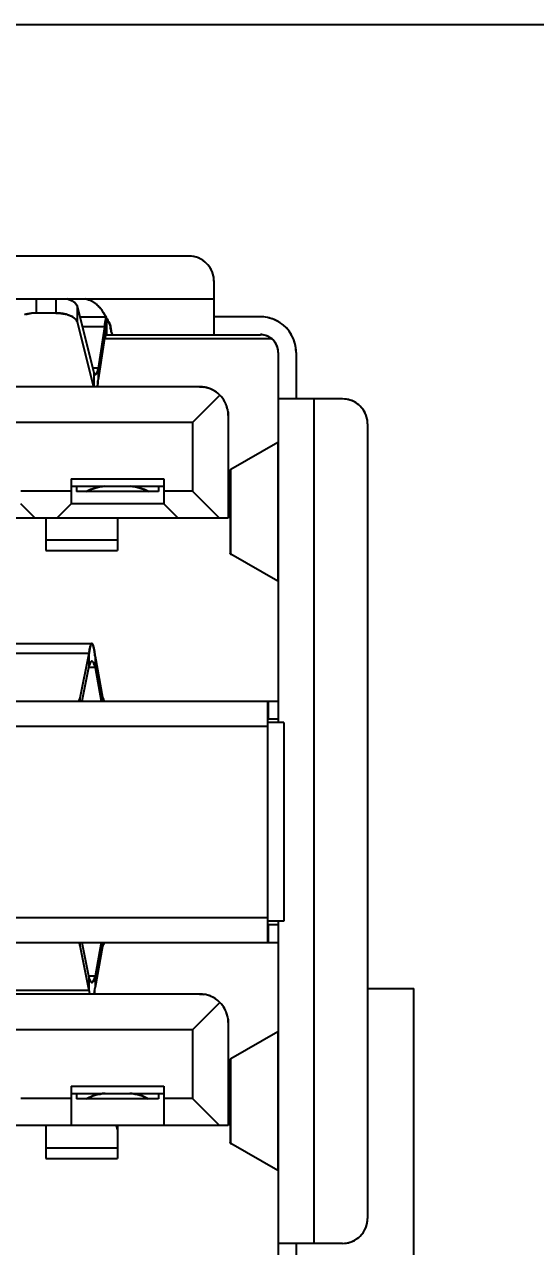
# Model space of a CAD drawing. Header units: millimetres. Extents: x 15 to 418, y 12 to 300.
# Drawn here: x 176.96 to 184.11, y 58.54 to 75.65 of the extents above; entities that cross this region are included whole.
import ezdxf

# ---------------------------------------------------------------- set-up
doc = ezdxf.new("R2010")
doc.units = ezdxf.units.MM
doc.header["$LTSCALE"] = 23.1
doc.layers.get('0').update_dxf_attribs({"linetype": 'CONTINUOUS'})
doc.styles.get("Standard").update_dxf_attribs({"font": 'txt', "width": 0.8})
doc.dimstyles.new('DIMSTYLE_3', dxfattribs={"dimtxt": 4, "dimasz": 4, "dimexe": 0.5, "dimexo": 0.0625, "dimgap": 1, "dimtad": 0, "dimtih": 1, "dimtoh": 1, "dimdec": 1, "dimdsep": 46, "dimtxsty": 'Standard', "dimblk": '_FILLED', "dimblk1": '_FILLED', "dimblk2": '_FILLED', "dimcen": 0.09, "dimadec": 0, "dimazin": 0, "dimtp": 0.01, "dimtm": 0.01, "dimtfac": 1, "dimtdec": 1, "dimtofl": 0, "dimtmove": 0, "dimatfit": 3, "dimldrblk": '_FILLED', "dimfxl": 0, "dimtolj": 1, "dimarcsym": 0})

# ---------------------------------------------------------------- blocks, each defined once
blk = doc.blocks.new('_FILLED')
at = {"color": 0, "linetype": 'ByBlock'}
blk.add_solid([(0, 0), (-1, 0.25), (-1, -0.25)], dxfattribs=at)
blk = doc.blocks.new('*D7')
at = {"color": 2, "linetype": 'Continuous', "transparency": 16777216}
for p, q in [((163.321, 75.647), (203.316, 75.647)), ((202.816, 75.647), (202.816, 62.851)), ((202.816, 50.055), (202.816, 62.851)), ((182.071, 50.055), (203.316, 50.055))]:
    blk.add_line(p, q, dxfattribs=at)
at = {"color": 2, "linetype": 'Continuous', "transparency": 16777216, "xscale": 4, "yscale": 4, "zscale": 4}
for p, rotation in [((202.816, 75.647), 90), ((202.816, 50.055), 270)]:
    blk.add_blockref('_FILLED', p, dxfattribs=dict(at, rotation=rotation))
blk = doc.blocks.new('*D8')
at = {"color": 2, "linetype": 'Continuous', "transparency": 16777216}
for p, q in [((191.188, 56.155), (191.188, 58.155)), ((191.188, 58.155), (191.188, 55.366)), ((183.321, 56.155), (191.688, 56.155)), ((191.188, 31.768), (191.188, 55.366)), ((183.321, 54.577), (191.688, 54.577)), ((191.188, 54.577), (191.188, 31.768))]:
    blk.add_line(p, q, dxfattribs=at)
at = {"color": 2, "linetype": 'Continuous', "transparency": 16777216, "xscale": 4, "yscale": 4, "zscale": 4}
for p, rotation in [((191.188, 56.155), 270), ((191.188, 54.577), 90)]:
    blk.add_blockref('_FILLED', p, dxfattribs=dict(at, rotation=rotation))

msp = doc.modelspace()

# ---------------------------------------------------------------- linework, layer by layer
at = {"color": 7, "linetype": 'Continuous'}
for p, q in [((179.262, 72.405), (175.762, 72.405)), ((179.612, 72.055), (179.612, 71.305)), ((175.412, 71.805), (179.612, 71.805)), ((177.125, 71.805), (177.125, 71.607)), ((177.399, 71.805), (177.399, 71.607)), ((177.697, 71.704), (177.697, 71.483)), ((177.697, 71.704), (177.933, 70.774)), ((177.399, 71.607), (177.125, 71.607)), ((177.735, 71.555), (178.1, 71.555)), ((178.111, 71.538), (178.111, 71.305)), ((180.262, 71.555), (179.612, 71.555)), ((177.697, 71.483), (177.927, 70.575)), ((178.083, 71.413), (177.771, 71.413)), ((178.083, 71.413), (177.993, 70.834)), ((178.083, 71.416), (178.083, 71.413)), ((178.083, 71.413), (178.083, 71.416)), ((178.083, 71.413), (178.083, 71.252)), ((178.083, 71.252), (177.993, 70.674)), ((180.425, 71.245), (178.083, 71.245)), ((178.111, 71.305), (180.262, 71.305)), ((180.512, 71.055), (180.512, 65.875)), ((180.762, 71.055), (180.762, 70.405)), ((177.993, 70.834), (177.917, 70.834)), ((177.993, 70.834), (177.993, 70.674)), ((177.933, 70.774), (177.933, 70.575)), ((177.965, 70.753), (177.963, 70.75)), ((179.412, 70.575), (169.112, 70.575)), ((179.695, 70.458), (179.312, 70.075)), ((181.412, 70.405), (180.512, 70.405)), ((181.012, 70.405), (181.012, 58.585)), ((179.812, 70.175), (179.812, 68.735)), ((179.312, 70.075), (169.212, 70.075)), ((179.312, 70.075), (179.312, 69.115)), ((181.762, 70.055), (181.762, 58.935)), ((180.505, 69.795), (179.848, 69.418)), ((180.505, 69.795), (180.505, 67.856)), ((177.612, 69.285), (178.912, 69.285)), ((177.612, 69.285), (177.612, 68.935)), ((178.912, 69.285), (178.912, 68.935)), ((179.839, 69.41), (179.848, 69.418)), ((179.848, 68.233), (179.848, 69.418)), ((177.612, 69.115), (176.912, 69.115)), ((177.612, 69.185), (178.912, 69.185)), ((177.687, 69.185), (177.687, 69.11)), ((178.837, 69.185), (178.837, 69.11)), ((179.312, 69.115), (178.912, 69.115)), ((179.692, 68.735), (179.312, 69.115)), ((178.837, 69.11), (177.687, 69.11)), ((177.112, 68.735), (176.912, 68.935)), ((177.612, 68.935), (177.412, 68.735)), ((178.912, 68.935), (177.612, 68.935)), ((179.112, 68.735), (178.912, 68.935)), ((179.812, 68.735), (168.712, 68.735)), ((177.262, 68.735), (177.262, 68.283)), ((178.262, 68.735), (178.262, 68.283)), ((178.262, 68.427), (177.262, 68.427)), ((179.848, 68.233), (179.839, 68.241)), ((180.505, 67.856), (179.848, 68.233)), ((177.931, 66.918), (177.936, 66.893)), ((177.936, 66.893), (177.931, 66.918)), ((177.863, 66.844), (176.661, 66.844)), ((177.863, 66.844), (177.737, 66.216)), ((177.863, 66.844), (177.863, 66.664)), ((177.949, 66.805), (177.949, 66.645)), ((177.949, 66.805), (178.055, 66.229)), ((177.863, 66.664), (177.765, 66.175)), ((177.949, 66.645), (177.863, 66.645)), ((177.949, 66.645), (178.035, 66.175)), ((177.737, 66.216), (177.737, 66.175)), ((178.055, 66.229), (178.055, 66.175)), ((168.012, 66.175), (180.512, 66.175)), ((180.362, 66.175), (180.362, 62.795)), ((180.375, 65.925), (180.375, 66.175)), ((180.512, 65.925), (180.362, 65.925)), ((180.591, 65.875), (180.362, 65.875)), ((180.591, 65.875), (180.591, 63.095)), ((168.162, 65.825), (180.362, 65.825)), ((168.162, 63.145), (180.362, 63.145)), ((180.591, 63.095), (180.362, 63.095)), ((180.512, 63.045), (180.362, 63.045)), ((180.375, 62.795), (180.375, 63.045)), ((180.512, 63.095), (180.512, 57.935)), ((168.012, 62.795), (180.512, 62.795)), ((177.737, 62.795), (177.737, 62.755)), ((177.765, 62.795), (177.863, 62.307)), ((178.035, 62.795), (177.949, 62.326)), ((178.055, 62.795), (178.055, 62.742)), ((177.737, 62.755), (177.863, 62.127)), ((178.055, 62.742), (177.949, 62.166)), ((177.949, 62.326), (177.863, 62.326)), ((177.863, 62.307), (177.863, 62.127)), ((177.949, 62.326), (177.949, 62.166)), ((177.863, 62.127), (176.661, 62.127)), ((181.762, 62.155), (182.41, 62.155)), ((182.41, 56.155), (182.41, 62.155)), ((179.412, 62.075), (169.112, 62.075)), ((179.695, 61.958), (179.312, 61.575)), ((179.812, 61.675), (179.812, 60.235)), ((179.312, 61.575), (169.212, 61.575)), ((179.312, 61.575), (179.312, 60.615)), ((180.505, 61.545), (179.848, 61.168)), ((180.505, 61.545), (180.505, 59.606)), ((179.839, 61.16), (179.848, 61.168)), ((179.848, 59.983), (179.848, 61.168)), ((177.612, 60.785), (178.912, 60.785)), ((177.612, 60.785), (177.612, 60.235)), ((178.912, 60.785), (178.912, 60.235)), ((177.612, 60.615), (176.912, 60.615)), ((177.612, 60.685), (178.912, 60.685)), ((177.687, 60.685), (177.687, 60.61)), ((178.837, 60.61), (177.687, 60.61)), ((178.837, 60.685), (178.837, 60.61)), ((179.312, 60.615), (178.912, 60.615)), ((179.692, 60.235), (179.312, 60.615)), ((179.812, 60.235), (168.712, 60.235)), ((177.262, 60.235), (177.262, 59.774)), ((178.262, 60.235), (178.262, 59.774)), ((178.262, 59.917), (177.262, 59.917)), ((179.848, 59.983), (179.839, 59.991)), ((180.505, 59.606), (179.848, 59.983)), ((181.412, 58.585), (180.512, 58.585)), ((180.762, 58.585), (180.762, 56.155))]:
    msp.add_line(p, q, dxfattribs=at)
at = {"color": 6, "linetype": 'Continuous'}
for p, q in [((179.839, 69.41), (179.839, 68.241)), ((177.262, 68.283), (178.262, 68.283)), ((176.621, 66.984), (177.904, 66.984)), ((179.839, 61.16), (179.839, 59.991)), ((177.262, 59.774), (178.262, 59.774))]:
    msp.add_line(p, q, dxfattribs=at)
at = {"color": 7, "linetype": 'Continuous'}
for centre, radius, start, end in [((179.262, 72.052), 0.353, 72.3357, 89.921), ((179.262, 72.055), 0.35, 359.9956, 90.0044), ((179.263, 72.057), 0.349, 64.8886, 72.2689), ((179.262, 72.055), 0.351, 58.4978, 64.8902), ((179.263, 72.056), 0.349, 54.0771, 58.4966), ((179.261, 72.055), 0.351, 35.9432, 54.0563), ((179.263, 72.056), 0.349, 30.2626, 35.92), ((179.262, 72.055), 0.351, 25.1088, 30.2634), ((179.263, 72.056), 0.349, 17.7366, 25.1109), ((179.26, 72.055), 0.353, 0.0656, 17.6772), ((177.515, 71.573), 0.234, 56.7558, 60.8869), ((177.707, 71.426), 0.4, 47.1458, 51.6892), ((177.708, 71.426), 0.4, 47.2138, 51.7671), ((177.094, 71.149), 0.455, 103.8645, 107.0842), ((177.124, 70.989), 0.618, 89.9293, 97.8885), ((177.4, 70.989), 0.618, 82.1071, 90.0717), ((177.432, 71.154), 0.45, 72.8925, 75.5672), ((180.262, 71.053), 0.503, 75.0972, 89.9607), ((180.262, 71.055), 0.5, 359.9975, 90.0025), ((180.262, 71.055), 0.5, 65.2985, 75.0518), ((180.262, 71.056), 0.5, 60.0124, 65.2977), ((180.261, 71.054), 0.502, 45.0294, 59.9792), ((180.264, 71.057), 0.498, 43.3657, 44.9939), ((180.261, 71.054), 0.502, 30.0008, 43.345), ((180.262, 71.054), 0.252, 72.1679, 89.9339), ((180.262, 71.055), 0.25, 359.993, 90.007), ((180.262, 71.055), 0.25, 60.0346, 72.0891), ((180.263, 71.056), 0.25, 54.0284, 60.0314), ((180.261, 71.054), 0.252, 36.0606, 53.9664), ((180.263, 71.056), 0.249, 31.0337, 36.0013), ((180.262, 71.055), 0.25, 17.9294, 31.0266), ((180.262, 71.055), 0.5, 14.9393, 24.1555), ((180.26, 71.055), 0.502, 0.0325, 14.8997), ((180.26, 71.055), 0.252, 0.0793, 17.837), ((177.074, 71.048), 0.944, 346.2507, 346.9202), ((177.1, 71.042), 0.917, 346.2229, 346.9115), ((178.098, 70.837), 0.177, 200.7468, 202.3064), ((178.094, 70.835), 0.172, 200.7636, 202.3682), ((174.819, 71.041), 3.195, 352.6804, 353.2433), ((175.178, 70.997), 2.833, 352.6458, 353.281), ((174.298, 71.103), 3.72, 353.2375, 353.3695), ((174.317, 71.1), 3.7, 353.2536, 353.3863), ((179.412, 70.175), 0.4, 359.9964, 90.0036), ((179.41, 70.166), 0.41, 79.6376, 81.1857), ((179.411, 70.169), 0.407, 72.207, 79.6444), ((179.414, 70.18), 0.396, 70.9331, 72.1719), ((179.414, 70.178), 0.397, 62.5219, 70.9274), ((179.413, 70.176), 0.4, 44.9908, 62.5709), ((179.414, 70.177), 0.398, 28.5258, 45.0446), ((179.409, 70.174), 0.404, 27.0578, 28.5603), ((179.413, 70.176), 0.399, 20.1436, 27.0709), ((179.417, 70.177), 0.395, 17.8292, 20.1205), ((181.412, 70.052), 0.353, 72.3357, 89.921), ((181.412, 70.055), 0.35, 359.9956, 90.0044), ((181.413, 70.057), 0.349, 64.8886, 72.2689), ((181.412, 70.055), 0.351, 58.5238, 64.8903), ((181.413, 70.056), 0.349, 54.0771, 58.5226), ((181.411, 70.055), 0.351, 35.9432, 54.0563), ((179.408, 70.175), 0.404, 11.0811, 17.8174), ((179.402, 70.173), 0.41, 8.8163, 11.106), ((181.413, 70.056), 0.349, 30.2804, 35.9201), ((181.412, 70.055), 0.351, 25.1088, 30.2812), ((181.413, 70.056), 0.349, 17.7366, 25.1109), ((181.41, 70.055), 0.353, 0.0656, 17.6772), ((179.879, 66.539), 2.038, 170.868, 171.4091), ((179.79, 66.553), 1.948, 170.8546, 171.4205), ((179.653, 66.575), 1.81, 170.723, 170.8621), ((179.468, 66.604), 1.623, 170.6853, 170.8397), ((178.391, 66.505), 0.551, 161.9302, 163.2032), ((178.387, 66.506), 0.547, 161.9211, 163.2028), ((178.271, 66.543), 0.425, 160.683, 161.9106), ((178.269, 66.544), 0.423, 160.6887, 161.9228), ((178.101, 66.203), 0.0319, 221.7839, 224.7395), ((178.101, 62.768), 0.0314, 135.0583, 138.1023), ((179.853, 62.427), 2.012, 188.5821, 189.1094), ((179.839, 62.425), 1.998, 188.5802, 189.1113), ((179.603, 62.388), 1.759, 189.1191, 189.2389), ((179.581, 62.384), 1.736, 189.122, 189.2433), ((179.452, 62.363), 1.606, 189.2383, 189.7355), ((179.438, 62.361), 1.592, 189.2326, 189.7341), ((175.424, 62.508), 2.549, 351.3006, 351.875), ((175.665, 62.473), 2.305, 351.263, 351.8978), ((174.878, 62.586), 3.1, 351.8731, 352.199), ((174.962, 62.574), 3.015, 351.8822, 352.2175), ((179.157, 62.312), 1.307, 189.7239, 190.4409), ((179.14, 62.309), 1.29, 189.7251, 190.4511), ((179.412, 61.675), 0.4, 359.9964, 90.0036), ((179.41, 61.666), 0.41, 79.6376, 81.1857), ((179.411, 61.669), 0.407, 72.207, 79.6444), ((179.414, 61.68), 0.396, 70.9331, 72.1719), ((179.414, 61.678), 0.397, 62.5219, 70.9274), ((179.413, 61.676), 0.4, 44.9908, 62.5709), ((179.414, 61.677), 0.398, 28.5258, 45.0446), ((179.409, 61.674), 0.404, 27.0578, 28.5603), ((179.413, 61.676), 0.399, 20.1436, 27.0709), ((179.417, 61.677), 0.395, 17.8292, 20.1205), ((179.408, 61.675), 0.404, 11.0811, 17.8174), ((179.402, 61.673), 0.41, 8.8163, 11.106), ((181.412, 58.935), 0.35, 269.9956, 0.0044), ((181.409, 58.936), 0.353, 342.3357, 359.921), ((181.411, 58.936), 0.351, 305.9432, 324.0563), ((181.413, 58.935), 0.349, 324.0771, 328.5219), ((181.412, 58.936), 0.351, 328.523, 334.8903), ((181.413, 58.935), 0.349, 334.8886, 342.2689), ((181.412, 58.938), 0.353, 270.0656, 287.6772), ((181.413, 58.935), 0.349, 287.7366, 295.1109), ((181.412, 58.936), 0.351, 295.1088, 300.2817), ((181.413, 58.935), 0.349, 300.281, 305.9201)]:
    msp.add_arc(centre, radius, start, end, dxfattribs=at)
for points, knots in [([(177.629, 71.778), (177.624, 71.78), (177.603, 71.791), (177.581, 71.799), (177.564, 71.805)], [0, 0, 0, 0, 0.233816, 1, 1, 1, 1]), ([(177.564, 71.805), (177.57, 71.803), (177.592, 71.795), (177.614, 71.786), (177.629, 71.778)], [0, 0, 0, 0, 0.265855, 1, 1, 1, 1]), ([(177.675, 71.743), (177.673, 71.745), (177.663, 71.755), (177.652, 71.763), (177.643, 71.769)], [0, 0, 0, 0, 0.234187, 1, 1, 1, 1]), ([(177.643, 71.769), (177.647, 71.767), (177.658, 71.759), (177.668, 71.75), (177.675, 71.743)], [0, 0, 0, 0, 0.266488, 1, 1, 1, 1]), ([(177.697, 71.704), (177.696, 71.707), (177.692, 71.721), (177.683, 71.734), (177.675, 71.743)], [0, 0, 0, 0, 0.232728, 1, 1, 1, 1]), ([(177.675, 71.743), (177.678, 71.74), (177.687, 71.728), (177.695, 71.714), (177.697, 71.704)], [0, 0, 0, 0, 0.271547, 1, 1, 1, 1]), ([(176.985, 71.591), (176.99, 71.592), (177.008, 71.596), (177.026, 71.599), (177.04, 71.601)], [0, 0, 0, 0, 0.244117, 1, 1, 1, 1]), ([(177.04, 71.601), (177.035, 71.6), (177.017, 71.598), (176.999, 71.594), (176.985, 71.591)], [0, 0, 0, 0, 0.25559, 1, 1, 1, 1]), ([(177.125, 71.607), (177.118, 71.607), (177.089, 71.606), (177.061, 71.604), (177.04, 71.601)], [0, 0, 0, 0, 0.252081, 1, 1, 1, 1]), ([(177.399, 71.607), (177.407, 71.607), (177.435, 71.606), (177.464, 71.604), (177.485, 71.601)], [0, 0, 0, 0, 0.2521, 1, 1, 1, 1]), ([(177.485, 71.601), (177.49, 71.6), (177.51, 71.597), (177.529, 71.593), (177.544, 71.59)], [0, 0, 0, 0, 0.256168, 1, 1, 1, 1]), ([(177.544, 71.59), (177.539, 71.591), (177.52, 71.596), (177.5, 71.599), (177.485, 71.601)], [0, 0, 0, 0, 0.243446, 1, 1, 1, 1]), ([(177.564, 71.584), (177.57, 71.582), (177.592, 71.575), (177.614, 71.565), (177.629, 71.557)], [0, 0, 0, 0, 0.265862, 1, 1, 1, 1]), ([(177.629, 71.557), (177.624, 71.559), (177.603, 71.57), (177.581, 71.579), (177.564, 71.584)], [0, 0, 0, 0, 0.233799, 1, 1, 1, 1]), ([(177.629, 71.557), (177.631, 71.556), (177.637, 71.553), (177.642, 71.549), (177.646, 71.546)], [0, 0, 0, 0, 0.256671, 1, 1, 1, 1]), ([(177.646, 71.546), (177.645, 71.547), (177.639, 71.551), (177.634, 71.554), (177.629, 71.557)], [0, 0, 0, 0, 0.243384, 1, 1, 1, 1]), ([(177.646, 71.546), (177.649, 71.544), (177.659, 71.537), (177.669, 71.529), (177.675, 71.522)], [0, 0, 0, 0, 0.265239, 1, 1, 1, 1]), ([(177.675, 71.522), (177.673, 71.524), (177.664, 71.533), (177.654, 71.541), (177.646, 71.546)], [0, 0, 0, 0, 0.235397, 1, 1, 1, 1]), ([(177.675, 71.522), (177.678, 71.519), (177.687, 71.507), (177.695, 71.493), (177.697, 71.483)], [0, 0, 0, 0, 0.271523, 1, 1, 1, 1]), ([(177.697, 71.483), (177.696, 71.486), (177.692, 71.501), (177.683, 71.513), (177.675, 71.522)], [0, 0, 0, 0, 0.232703, 1, 1, 1, 1]), ([(178.161, 71.439), (178.144, 71.476), (178.104, 71.557), (178.056, 71.633), (178.025, 71.67)], [0, 0, 0, 0, 0.462875, 1, 1, 1, 1]), ([(178.025, 71.67), (178.041, 71.651), (178.093, 71.578), (178.133, 71.497), (178.161, 71.439)], [0, 0, 0, 0, 0.275259, 1, 1, 1, 1]), ([(178.106, 71.55), (178.103, 71.545), (178.099, 71.53), (178.094, 71.501), (178.088, 71.462), (178.085, 71.433), (178.083, 71.416)], [0, 0, 0, 0, 0.132634, 0.347307, 0.639533, 1, 1, 1, 1]), ([(178.083, 71.416), (178.085, 71.432), (178.088, 71.462), (178.094, 71.501), (178.099, 71.529), (178.103, 71.545), (178.106, 71.55)], [0, 0, 0, 0, 0.359995, 0.651553, 0.866348, 1, 1, 1, 1]), ([(178.172, 71.366), (178.171, 71.371), (178.167, 71.395), (178.163, 71.42), (178.161, 71.439)], [0, 0, 0, 0, 0.21767, 1, 1, 1, 1]), ([(178.161, 71.439), (178.162, 71.432), (178.165, 71.407), (178.169, 71.383), (178.172, 71.366)], [0, 0, 0, 0, 0.281631, 1, 1, 1, 1]), ([(178.183, 71.321), (178.182, 71.324), (178.177, 71.338), (178.174, 71.354), (178.172, 71.366)], [0, 0, 0, 0, 0.193924, 1, 1, 1, 1]), ([(178.172, 71.366), (178.173, 71.361), (178.176, 71.346), (178.179, 71.331), (178.183, 71.321)], [0, 0, 0, 0, 0.305502, 1, 1, 1, 1]), ([(178.092, 71.281), (178.092, 71.279), (178.088, 71.269), (178.085, 71.259), (178.083, 71.252)], [0, 0, 0, 0, 0.222012, 1, 1, 1, 1]), ([(178.083, 71.252), (178.084, 71.255), (178.086, 71.264), (178.09, 71.274), (178.092, 71.281)], [0, 0, 0, 0, 0.276508, 1, 1, 1, 1]), ([(178.102, 71.299), (178.101, 71.298), (178.097, 71.292), (178.094, 71.286), (178.092, 71.281)], [0, 0, 0, 0, 0.204454, 1, 1, 1, 1]), ([(178.092, 71.281), (178.093, 71.283), (178.096, 71.289), (178.099, 71.295), (178.102, 71.299)], [0, 0, 0, 0, 0.296632, 1, 1, 1, 1]), ([(178.111, 71.305), (178.111, 71.305), (178.107, 71.305), (178.104, 71.302), (178.102, 71.299)], [0, 0, 0, 0, 0.205825, 1, 1, 1, 1]), ([(178.102, 71.299), (178.103, 71.3), (178.105, 71.303), (178.109, 71.305), (178.111, 71.305)], [0, 0, 0, 0, 0.312891, 1, 1, 1, 1]), ([(178.194, 71.305), (178.192, 71.305), (178.187, 71.311), (178.185, 71.317), (178.183, 71.321)], [0, 0, 0, 0, 0.34563, 1, 1, 1, 1]), ([(178.183, 71.321), (178.185, 71.317), (178.187, 71.311), (178.192, 71.305), (178.194, 71.305)], [0, 0, 0, 0, 0.655913, 1, 1, 1, 1]), ([(177.991, 70.824), (177.987, 70.809), (177.982, 70.789), (177.973, 70.765), (177.968, 70.756), (177.965, 70.753)], [0, 0, 0, 0, 0.60616, 0.830711, 1, 1, 1, 1]), ([(177.978, 70.78), (177.979, 70.783), (177.984, 70.798), (177.988, 70.812), (177.991, 70.824)], [0, 0, 0, 0, 0.219702, 1, 1, 1, 1]), ([(177.934, 70.77), (177.936, 70.765), (177.94, 70.757), (177.947, 70.747), (177.956, 70.744), (177.961, 70.748), (177.963, 70.75)], [0, 0, 0, 0, 0.374378, 0.630016, 0.803572, 1, 1, 1, 1]), ([(177.963, 70.75), (177.962, 70.749), (177.96, 70.747), (177.957, 70.745), (177.954, 70.745)], [0, 0, 0, 0, 0.297564, 1, 1, 1, 1]), ([(177.965, 70.753), (177.967, 70.754), (177.972, 70.763), (177.975, 70.772), (177.978, 70.78)], [0, 0, 0, 0, 0.197825, 1, 1, 1, 1]), ([(177.98, 70.575), (177.981, 70.58), (177.984, 70.599), (177.986, 70.619), (177.988, 70.634)], [0, 0, 0, 0, 0.227898, 1, 1, 1, 1]), ([(177.988, 70.634), (177.988, 70.629), (177.985, 70.609), (177.982, 70.59), (177.98, 70.575)], [0, 0, 0, 0, 0.271896, 1, 1, 1, 1]), ([(179.412, 70.575), (179.417, 70.575), (179.438, 70.575), (179.458, 70.573), (179.473, 70.571)], [0, 0, 0, 0, 0.252099, 1, 1, 1, 1]), ([(179.808, 70.236), (179.808, 70.231), (179.811, 70.211), (179.812, 70.191), (179.812, 70.175)], [0, 0, 0, 0, 0.24683, 1, 1, 1, 1]), ([(180.505, 69.795), (180.506, 69.796), (180.509, 69.798), (180.512, 69.802), (180.512, 69.806)], [0, 0, 0, 0, 0.317643, 1, 1, 1, 1]), ([(179.848, 69.418), (179.846, 69.417), (179.843, 69.416), (179.839, 69.413), (179.839, 69.409), (179.84, 69.407), (179.841, 69.406)], [0, 0, 0, 0, 0.363161, 0.608423, 0.786252, 1, 1, 1, 1]), ([(179.841, 69.406), (179.841, 69.406), (179.84, 69.407), (179.839, 69.409), (179.839, 69.41)], [0, 0, 0, 0, 0.298788, 1, 1, 1, 1]), ([(179.845, 69.403), (179.845, 69.404), (179.843, 69.404), (179.842, 69.405), (179.841, 69.406)], [0, 0, 0, 0, 0.28021, 1, 1, 1, 1]), ([(177.829, 69.11), (177.866, 69.131), (177.95, 69.164), (178.039, 69.181), (178.086, 69.185)], [0, 0, 0, 0, 0.464319, 1, 1, 1, 1]), ([(178.086, 69.185), (178.039, 69.18), (177.95, 69.164), (177.866, 69.131), (177.829, 69.11)], [0, 0, 0, 0, 0.53485, 1, 1, 1, 1]), ([(178.438, 69.185), (178.486, 69.181), (178.575, 69.164), (178.659, 69.131), (178.695, 69.11)], [0, 0, 0, 0, 0.535681, 1, 1, 1, 1]), ([(178.695, 69.11), (178.659, 69.131), (178.574, 69.164), (178.486, 69.18), (178.438, 69.185)], [0, 0, 0, 0, 0.465151, 1, 1, 1, 1]), ([(179.839, 68.241), (179.839, 68.241), (179.839, 68.243), (179.84, 68.244), (179.841, 68.245)], [0, 0, 0, 0, 0.217699, 1, 1, 1, 1]), ([(179.84, 68.243), (179.839, 68.242), (179.839, 68.24), (179.84, 68.237), (179.844, 68.235), (179.846, 68.233), (179.848, 68.233)], [0, 0, 0, 0, 0.174899, 0.367278, 0.634278, 1, 1, 1, 1]), ([(179.841, 68.245), (179.842, 68.246), (179.843, 68.247), (179.845, 68.247), (179.845, 68.248)], [0, 0, 0, 0, 0.719817, 1, 1, 1, 1]), ([(180.505, 67.856), (180.506, 67.855), (180.509, 67.853), (180.512, 67.848), (180.512, 67.845)], [0, 0, 0, 0, 0.317691, 1, 1, 1, 1]), ([(177.881, 66.937), (177.879, 66.932), (177.874, 66.909), (177.87, 66.886), (177.867, 66.867)], [0, 0, 0, 0, 0.212792, 1, 1, 1, 1]), ([(177.867, 66.867), (177.868, 66.874), (177.872, 66.897), (177.877, 66.921), (177.881, 66.937)], [0, 0, 0, 0, 0.286137, 1, 1, 1, 1]), ([(177.886, 66.956), (177.886, 66.955), (177.884, 66.949), (177.882, 66.942), (177.881, 66.937)], [0, 0, 0, 0, 0.227869, 1, 1, 1, 1]), ([(177.881, 66.937), (177.881, 66.939), (177.883, 66.945), (177.885, 66.952), (177.886, 66.956)], [0, 0, 0, 0, 0.272081, 1, 1, 1, 1]), ([(177.894, 66.976), (177.894, 66.975), (177.89, 66.969), (177.888, 66.962), (177.886, 66.956)], [0, 0, 0, 0, 0.201646, 1, 1, 1, 1]), ([(177.886, 66.956), (177.887, 66.958), (177.889, 66.965), (177.892, 66.972), (177.894, 66.976)], [0, 0, 0, 0, 0.299138, 1, 1, 1, 1]), ([(177.904, 66.984), (177.903, 66.984), (177.899, 66.983), (177.896, 66.979), (177.894, 66.976)], [0, 0, 0, 0, 0.191371, 1, 1, 1, 1]), ([(177.894, 66.976), (177.895, 66.978), (177.897, 66.981), (177.901, 66.984), (177.905, 66.984), (177.907, 66.983), (177.908, 66.982)], [0, 0, 0, 0, 0.332309, 0.577673, 0.777118, 1, 1, 1, 1]), ([(177.908, 66.982), (177.908, 66.982), (177.907, 66.983), (177.905, 66.984), (177.904, 66.984)], [0, 0, 0, 0, 0.282191, 1, 1, 1, 1]), ([(177.908, 66.982), (177.909, 66.982), (177.912, 66.979), (177.914, 66.975), (177.915, 66.972)], [0, 0, 0, 0, 0.197738, 1, 1, 1, 1]), ([(177.915, 66.972), (177.915, 66.973), (177.913, 66.977), (177.91, 66.98), (177.908, 66.982)], [0, 0, 0, 0, 0.30585, 1, 1, 1, 1]), ([(177.915, 66.972), (177.916, 66.971), (177.918, 66.965), (177.921, 66.959), (177.922, 66.954)], [0, 0, 0, 0, 0.213693, 1, 1, 1, 1]), ([(177.922, 66.954), (177.921, 66.956), (177.919, 66.962), (177.917, 66.968), (177.915, 66.972)], [0, 0, 0, 0, 0.286415, 1, 1, 1, 1]), ([(177.922, 66.954), (177.923, 66.951), (177.926, 66.939), (177.929, 66.928), (177.931, 66.918)], [0, 0, 0, 0, 0.218079, 1, 1, 1, 1]), ([(177.931, 66.918), (177.93, 66.922), (177.928, 66.934), (177.925, 66.945), (177.922, 66.954)], [0, 0, 0, 0, 0.281968, 1, 1, 1, 1]), ([(177.936, 66.893), (177.937, 66.887), (177.942, 66.858), (177.946, 66.828), (177.949, 66.805)], [0, 0, 0, 0, 0.223639, 1, 1, 1, 1]), ([(177.949, 66.805), (177.948, 66.814), (177.944, 66.843), (177.94, 66.872), (177.936, 66.893)], [0, 0, 0, 0, 0.27511, 1, 1, 1, 1]), ([(177.883, 66.716), (177.884, 66.717), (177.886, 66.72), (177.888, 66.723), (177.89, 66.725)], [0, 0, 0, 0, 0.274239, 1, 1, 1, 1]), ([(177.89, 66.725), (177.889, 66.725), (177.887, 66.722), (177.885, 66.718), (177.884, 66.716)], [0, 0, 0, 0, 0.226603, 1, 1, 1, 1]), ([(177.9, 66.733), (177.899, 66.733), (177.895, 66.731), (177.892, 66.728), (177.89, 66.725)], [0, 0, 0, 0, 0.213252, 1, 1, 1, 1]), ([(177.89, 66.725), (177.891, 66.726), (177.894, 66.73), (177.897, 66.733), (177.9, 66.733)], [0, 0, 0, 0, 0.294236, 1, 1, 1, 1]), ([(177.916, 66.727), (177.914, 66.729), (177.909, 66.734), (177.903, 66.734), (177.9, 66.733)], [0, 0, 0, 0, 0.559508, 1, 1, 1, 1]), ([(177.904, 66.734), (177.905, 66.734), (177.91, 66.733), (177.914, 66.73), (177.916, 66.727)], [0, 0, 0, 0, 0.214561, 1, 1, 1, 1]), ([(177.916, 66.727), (177.92, 66.723), (177.926, 66.713), (177.938, 66.686), (177.945, 66.662), (177.949, 66.645)], [0, 0, 0, 0, 0.168222, 0.39258, 1, 1, 1, 1]), ([(177.933, 66.696), (177.931, 66.702), (177.926, 66.713), (177.92, 66.723), (177.916, 66.727)], [0, 0, 0, 0, 0.571473, 1, 1, 1, 1]), ([(177.884, 66.716), (177.882, 66.714), (177.877, 66.703), (177.873, 66.693), (177.87, 66.684)], [0, 0, 0, 0, 0.213819, 1, 1, 1, 1]), ([(177.87, 66.684), (177.871, 66.687), (177.875, 66.698), (177.879, 66.709), (177.883, 66.716)], [0, 0, 0, 0, 0.285406, 1, 1, 1, 1]), ([(177.949, 66.645), (177.948, 66.65), (177.943, 66.667), (177.938, 66.684), (177.933, 66.696)], [0, 0, 0, 0, 0.279441, 1, 1, 1, 1]), ([(177.722, 66.175), (177.724, 66.178), (177.73, 66.191), (177.735, 66.205), (177.737, 66.216)], [0, 0, 0, 0, 0.255322, 1, 1, 1, 1]), ([(177.737, 66.216), (177.736, 66.212), (177.733, 66.198), (177.727, 66.185), (177.722, 66.175)], [0, 0, 0, 0, 0.245692, 1, 1, 1, 1]), ([(178.055, 66.229), (178.056, 66.226), (178.059, 66.217), (178.063, 66.207), (178.066, 66.2)], [0, 0, 0, 0, 0.275959, 1, 1, 1, 1]), ([(178.066, 66.2), (178.065, 66.202), (178.061, 66.212), (178.057, 66.221), (178.055, 66.229)], [0, 0, 0, 0, 0.223269, 1, 1, 1, 1]), ([(178.066, 66.2), (178.067, 66.198), (178.07, 66.192), (178.074, 66.186), (178.077, 66.182)], [0, 0, 0, 0, 0.292903, 1, 1, 1, 1]), ([(178.077, 66.182), (178.076, 66.183), (178.072, 66.189), (178.068, 66.195), (178.066, 66.2)], [0, 0, 0, 0, 0.207848, 1, 1, 1, 1]), ([(177.737, 62.755), (177.736, 62.759), (177.733, 62.773), (177.727, 62.786), (177.722, 62.796)], [0, 0, 0, 0, 0.245672, 1, 1, 1, 1]), ([(177.722, 62.796), (177.724, 62.793), (177.73, 62.78), (177.735, 62.766), (177.737, 62.755)], [0, 0, 0, 0, 0.255309, 1, 1, 1, 1]), ([(178.077, 62.789), (178.076, 62.788), (178.072, 62.782), (178.068, 62.776), (178.066, 62.771)], [0, 0, 0, 0, 0.208048, 1, 1, 1, 1]), ([(178.066, 62.771), (178.067, 62.773), (178.07, 62.779), (178.074, 62.785), (178.077, 62.789)], [0, 0, 0, 0, 0.293258, 1, 1, 1, 1]), ([(178.066, 62.771), (178.065, 62.769), (178.061, 62.759), (178.057, 62.749), (178.055, 62.742)], [0, 0, 0, 0, 0.223203, 1, 1, 1, 1]), ([(178.055, 62.742), (178.056, 62.745), (178.059, 62.754), (178.063, 62.764), (178.066, 62.771)], [0, 0, 0, 0, 0.275561, 1, 1, 1, 1]), ([(177.88, 62.261), (177.879, 62.264), (177.872, 62.279), (177.867, 62.295), (177.863, 62.307)], [0, 0, 0, 0, 0.211067, 1, 1, 1, 1]), ([(177.863, 62.307), (177.865, 62.303), (177.87, 62.287), (177.875, 62.271), (177.88, 62.261)], [0, 0, 0, 0, 0.287723, 1, 1, 1, 1]), ([(177.921, 62.25), (177.922, 62.252), (177.926, 62.259), (177.93, 62.267), (177.932, 62.273)], [0, 0, 0, 0, 0.215222, 1, 1, 1, 1]), ([(177.932, 62.273), (177.931, 62.271), (177.928, 62.263), (177.924, 62.255), (177.921, 62.25)], [0, 0, 0, 0, 0.285036, 1, 1, 1, 1]), ([(177.932, 62.273), (177.934, 62.277), (177.94, 62.294), (177.946, 62.312), (177.949, 62.326)], [0, 0, 0, 0, 0.21757, 1, 1, 1, 1]), ([(177.949, 62.326), (177.948, 62.321), (177.943, 62.303), (177.937, 62.286), (177.932, 62.273)], [0, 0, 0, 0, 0.280954, 1, 1, 1, 1]), ([(177.88, 62.261), (177.883, 62.256), (177.888, 62.248), (177.896, 62.238), (177.907, 62.236), (177.913, 62.24), (177.915, 62.243)], [0, 0, 0, 0, 0.353879, 0.600544, 0.784204, 1, 1, 1, 1]), ([(177.915, 62.243), (177.914, 62.242), (177.911, 62.239), (177.907, 62.237), (177.904, 62.237)], [0, 0, 0, 0, 0.294548, 1, 1, 1, 1]), ([(177.915, 62.243), (177.916, 62.243), (177.918, 62.246), (177.92, 62.248), (177.921, 62.25)], [0, 0, 0, 0, 0.227105, 1, 1, 1, 1]), ([(177.921, 62.25), (177.92, 62.25), (177.919, 62.247), (177.917, 62.244), (177.915, 62.243)], [0, 0, 0, 0, 0.273733, 1, 1, 1, 1]), ([(177.935, 62.075), (177.936, 62.079), (177.939, 62.095), (177.941, 62.111), (177.943, 62.123)], [0, 0, 0, 0, 0.232905, 1, 1, 1, 1]), ([(177.943, 62.123), (177.943, 62.119), (177.94, 62.103), (177.938, 62.087), (177.935, 62.075)], [0, 0, 0, 0, 0.266679, 1, 1, 1, 1]), ([(179.412, 62.075), (179.417, 62.075), (179.438, 62.075), (179.458, 62.073), (179.473, 62.071)], [0, 0, 0, 0, 0.252099, 1, 1, 1, 1]), ([(179.808, 61.736), (179.808, 61.731), (179.811, 61.711), (179.812, 61.691), (179.812, 61.675)], [0, 0, 0, 0, 0.24683, 1, 1, 1, 1]), ([(180.505, 61.545), (180.506, 61.546), (180.509, 61.548), (180.512, 61.552), (180.512, 61.556)], [0, 0, 0, 0, 0.317643, 1, 1, 1, 1]), ([(179.848, 61.168), (179.846, 61.167), (179.843, 61.166), (179.839, 61.163), (179.839, 61.159), (179.84, 61.157), (179.841, 61.156)], [0, 0, 0, 0, 0.363161, 0.608423, 0.786252, 1, 1, 1, 1]), ([(179.841, 61.156), (179.841, 61.156), (179.84, 61.157), (179.839, 61.159), (179.839, 61.16)], [0, 0, 0, 0, 0.298788, 1, 1, 1, 1]), ([(179.845, 61.153), (179.845, 61.154), (179.843, 61.154), (179.842, 61.155), (179.841, 61.156)], [0, 0, 0, 0, 0.28021, 1, 1, 1, 1]), ([(177.83, 60.61), (177.867, 60.631), (177.953, 60.664), (178.042, 60.681), (178.091, 60.685)], [0, 0, 0, 0, 0.464284, 1, 1, 1, 1]), ([(178.091, 60.685), (178.043, 60.681), (177.953, 60.664), (177.867, 60.631), (177.83, 60.61)], [0, 0, 0, 0, 0.534867, 1, 1, 1, 1]), ([(178.434, 60.685), (178.482, 60.681), (178.572, 60.664), (178.657, 60.631), (178.694, 60.61)], [0, 0, 0, 0, 0.535716, 1, 1, 1, 1]), ([(178.694, 60.61), (178.657, 60.631), (178.572, 60.664), (178.482, 60.681), (178.434, 60.685)], [0, 0, 0, 0, 0.465134, 1, 1, 1, 1]), ([(178.234, 60.236), (178.236, 60.235), (178.243, 60.227), (178.249, 60.219), (178.253, 60.212)], [0, 0, 0, 0, 0.257369, 1, 1, 1, 1]), ([(178.262, 60.174), (178.262, 60.177), (178.261, 60.191), (178.257, 60.204), (178.252, 60.212)], [0, 0, 0, 0, 0.245304, 1, 1, 1, 1]), ([(179.839, 59.991), (179.839, 59.991), (179.839, 59.993), (179.84, 59.994), (179.841, 59.995)], [0, 0, 0, 0, 0.217699, 1, 1, 1, 1]), ([(179.84, 59.993), (179.839, 59.992), (179.839, 59.99), (179.84, 59.987), (179.844, 59.985), (179.846, 59.983), (179.848, 59.983)], [0, 0, 0, 0, 0.174899, 0.367278, 0.634278, 1, 1, 1, 1]), ([(179.841, 59.995), (179.842, 59.996), (179.843, 59.997), (179.845, 59.997), (179.845, 59.998)], [0, 0, 0, 0, 0.719817, 1, 1, 1, 1]), ([(180.505, 59.606), (180.506, 59.605), (180.509, 59.603), (180.512, 59.598), (180.512, 59.595)], [0, 0, 0, 0, 0.317691, 1, 1, 1, 1])]:
    msp.add_open_spline(points, degree=3, knots=knots, dxfattribs=at)
for points in [[(177.899, 71.777), (177.872, 71.79), (177.843, 71.801), (177.813, 71.805)], [(177.813, 71.805), (177.843, 71.8), (177.872, 71.79), (177.899, 71.777)], [(177.955, 71.74), (177.938, 71.754), (177.919, 71.766), (177.899, 71.777)], [(177.899, 71.777), (177.919, 71.766), (177.938, 71.754), (177.955, 71.74)], [(178.025, 71.67), (178.011, 71.688), (177.996, 71.704), (177.98, 71.719)], [(177.98, 71.719), (177.996, 71.704), (178.011, 71.688), (178.025, 71.67)], [(180.509, 69.798), (180.508, 69.797), (180.506, 69.796), (180.505, 69.795)], [(180.509, 67.853), (180.508, 67.854), (180.506, 67.855), (180.505, 67.856)], [(177.9, 66.733), (177.901, 66.734), (177.902, 66.734), (177.904, 66.734)], [(180.509, 61.548), (180.508, 61.547), (180.506, 61.546), (180.505, 61.545)], [(180.509, 59.603), (180.508, 59.604), (180.506, 59.605), (180.505, 59.606)]]:
    msp.add_open_spline(points, degree=3, dxfattribs=at)

# ---------------------------------------------------------------- dimensions: what is measured, and where the dimension line sits
at = {"color": 2, "linetype": 'Continuous'}
for base, p1, p2, angle, picture, middle in [((202.816, 50.055), (163.258, 75.647), (182.008, 50.055), 270, '*D7', (202.816, 56.451)), ((191.188, 56.155), (183.258, 54.577), (183.258, 56.155), 90, '*D8', (191.188, 31.768))]:
    dim = msp.add_linear_dim(base=base, p1=p1, p2=p2, angle=angle, dimstyle='DIMSTYLE_3', override={"dimtad": 1, "dimtih": 0, "dimtoh": 0}, dxfattribs=at)
    dim.commit()
    dim.dimension.update_dxf_attribs({"geometry": picture, "text_midpoint": middle, "dimtype": 160})

doc.saveas('drawing.dxf')
